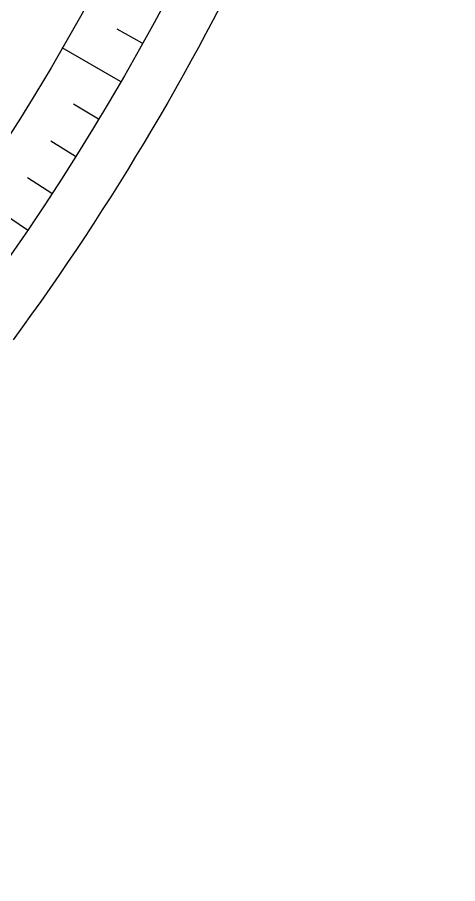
# Model space of a CAD drawing. Header units: millimetres. Extents: x -76 to 76, y -76 to 98.
# Drawn here: x 61.44 to 74.48, y -61.02 to -35.34 of the extents above; entities that cross this region are included whole.
import ezdxf

# ---------------------------------------------------------------- set-up
doc = ezdxf.new("R2010")
doc.units = ezdxf.units.MM
for name, color, linetype in [('CUT_OUTER', 1, 'Continuous'), ('ENGRAVE', 7, 'Continuous'), ('ENGRAVE_FINE', 8, 'Continuous')]:
    doc.layers.add(name, color=color, linetype=linetype)

msp = doc.modelspace()

# ---------------------------------------------------------------- linework, layer by layer
at = {"layer": 'CUT_OUTER'}
msp.add_lwpolyline([(67.4606, -35.0009), (67.2446, -35.4142), (67.026, -35.8262), (66.8049, -36.2367), (66.5813, -36.646), (66.3552, -37.0538), (66.1266, -37.4603), (65.8955, -37.8653), (65.6619, -38.2689), (65.4259, -38.6711), (65.1874, -39.0718), (64.9464, -39.4711), (64.703, -39.8688), (64.4571, -40.2651), (64.2089, -40.6598), (63.9582, -41.053), (63.7051, -41.4447), (63.4496, -41.8348), (63.1917, -42.2233), (62.9314, -42.6103), (62.6688, -42.9956), (62.4038, -43.3793), (62.1364, -43.7614), (61.8668, -44.1419), (61.5947, -44.5206), (61.3204, -44.8977)], dxfattribs=at)
at = {"layer": 'ENGRAVE'}
msp.add_lwpolyline([(64.5016, -37.24), (62.7739, -36.2425)], dxfattribs=at)
for radius in [74.48, 74.48, 72.485, 68.78, 68.78, 65.854]:
    msp.add_circle((0, 0), radius, dxfattribs=at)
at = {"layer": 'ENGRAVE_FINE'}
for points in [[(65.1417, -36.1086), (64.3939, -35.6941)], [(63.8418, -38.36), (63.1089, -37.9197)], [(63.1626, -39.4684), (62.4375, -39.0153)], [(62.4642, -40.5647), (61.7471, -40.099)], [(61.7467, -41.6487), (61.0379, -41.1706)]]:
    msp.add_lwpolyline(points, dxfattribs=at)

doc.saveas('drawing.dxf')
